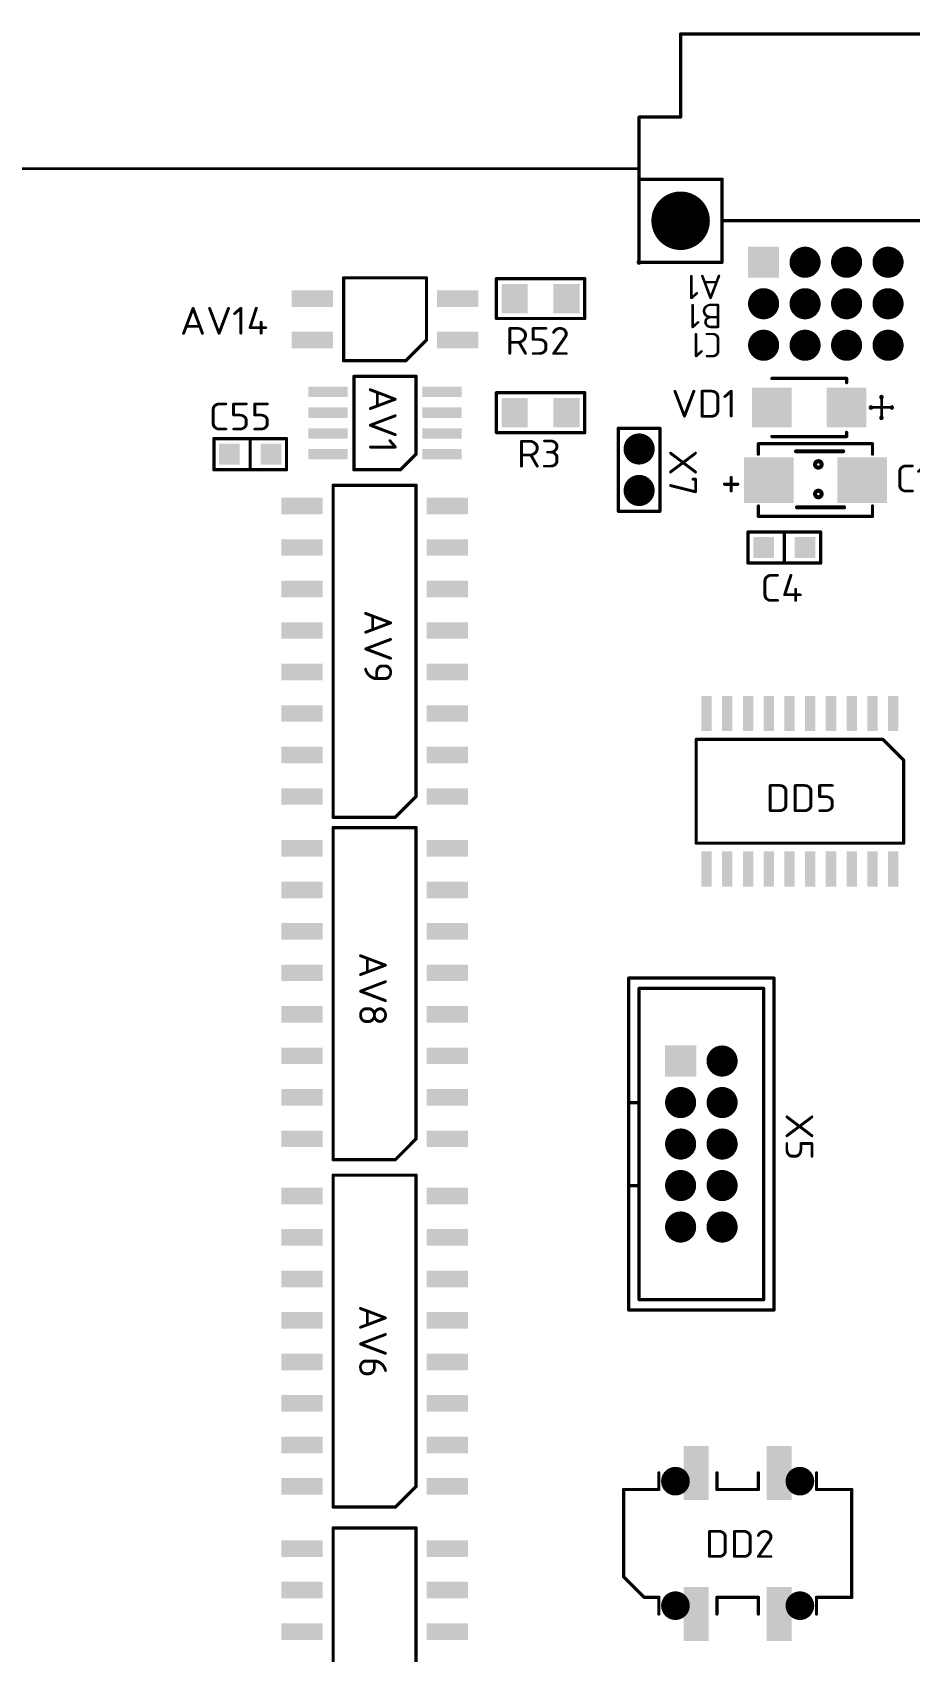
# Model space of a CAD drawing. Header units: millimetres. Extents: x -173 to 422, y 500 to 694.
# Drawn here: x -60 to -6.3, y 578.3 to 677.4 of the extents above; entities that cross this region are included whole.
import ezdxf

# ---------------------------------------------------------------- set-up
doc = ezdxf.new("R2010")
doc.units = ezdxf.units.MM
doc.layers.get('0').update_dxf_attribs({"color": 250})
for name, color, linetype, lineweight in [('BOARD', 7, 'Continuous', 35), ('TOP', 254, 'Continuous', 35), ('Доработки', 7, 'Continuous', 50)]:
    doc.layers.add(name, color=color, linetype=linetype, lineweight=lineweight)
doc.styles.get("Standard").update_dxf_attribs({"font": 'txt.shx'})

# ---------------------------------------------------------------- blocks, each defined once
blk = doc.blocks.new('UNIT_DISC')
at = {"linetype": 'Continuous', "const_width": 0.5}
blk.add_lwpolyline([(0.25, 0, 1), (-0.25, 0, 1)], format="xyb", close=True, dxfattribs=at)
blk = doc.blocks.new('SHAPE_EL_750_750_0_0_0_0')
at = {"xscale": 1.905, "yscale": 1.905, "zscale": 1.905}
blk.add_blockref('UNIT_DISC', (0, 0), dxfattribs=at)
blk = doc.blocks.new('SHAPE_SQ_960_960_0_0_0_0')
blk.add_solid([(-1.2192, -1.2192), (1.2192, -1.2192), (-1.2192, 1.2192), (1.2192, 1.2192)])
blk = doc.blocks.new('SHAPE_SQ_750_750_0_0_0_0')
blk.add_solid([(-0.9525, -0.9525), (0.9525, -0.9525), (-0.9525, 0.9525), (0.9525, 0.9525)])
blk = doc.blocks.new('SHAPE_SQ_1200_1100_0_0_0_0')
blk.add_solid([(-1.524, -1.397), (1.524, -1.397), (-1.524, 1.397), (1.524, 1.397)])
blk = doc.blocks.new('SHAPE_SQ_500_500_0_0_0_0')
blk.add_solid([(-0.635, -0.635), (0.635, -0.635), (-0.635, 0.635), (0.635, 0.635)])
blk = doc.blocks.new('SHAPE_SQ_708_629_0_0_0_0')
blk.add_solid([(-0.9, -0.8), (0.9, -0.8), (-0.9, 0.8), (0.9, 0.8)])
blk = doc.blocks.new('SHAPE_SQ_850_250_0_0_0_0')
blk.add_solid([(-1.0795, -0.3175), (1.0795, -0.3175), (-1.0795, 0.3175), (1.0795, 0.3175)])
blk = doc.blocks.new('SHAPE_EL_1409_1409_0_0_0_0')
at = {"xscale": 3.581, "yscale": 3.581, "zscale": 3.581}
blk.add_blockref('UNIT_DISC', (0, 0), dxfattribs=at)
blk = doc.blocks.new('SHAPE_SQ_1000_400_0_0_0_0')
blk.add_solid([(-1.27, -0.508), (1.27, -0.508), (-1.27, 0.508), (1.27, 0.508)])
blk = doc.blocks.new('SHAPE_SQ_950_250_0_0_0_0')
blk.add_solid([(-1.2065, -0.3175), (1.2065, -0.3175), (-1.2065, 0.3175), (1.2065, 0.3175)])
blk = doc.blocks.new('SHAPE_EL_690_690_0_0_0_0')
at = {"xscale": 1.7526, "yscale": 1.7526, "zscale": 1.7526}
blk.add_blockref('UNIT_DISC', (0, 0), dxfattribs=at)
blk = doc.blocks.new('SHAPE_SQ_1300_600_0_0_0_0')
blk.add_solid([(-1.651, -0.762), (1.651, -0.762), (-1.651, 0.762), (1.651, 0.762)])

msp = doc.modelspace()

# ---------------------------------------------------------------- linework, layer by layer
at = {"layer": 'BOARD', "linetype": 'Continuous'}
msp.add_line((-22.8838, 669.0518), (-62.2537, 669.0518), dxfattribs=at)
at = {"layer": 'TOP', "linetype": 'Continuous'}
for p, q in [((-7.4175, 654.4475), (-8.6875, 654.4475)), ((-8.0525, 655.0825), (-8.0525, 653.8125))]:
    msp.add_line(p, q, dxfattribs=at)
for points, const_width in [([(-20.3438, 672.2268), (-20.3438, 677.3068)], 0.2007), ([(-20.3438, 677.3068), (68.5562, 677.3068)], 0.2007), ([(-22.8838, 672.2268), (-20.3438, 672.2268)], 0.2007), ([(-22.8838, 663.3368), (-22.8838, 672.2268)], 0.2007), ([(-17.8037, 668.4168), (-22.8838, 668.4168)], 0.2007), ([(-17.8037, 665.8768), (-17.8037, 668.4168)], 0.2007), ([(-17.8037, 665.8768), (-17.8037, 663.3368)], 0.2007), ([(66.0163, 665.8768), (-17.8037, 665.8768)], 0.2007), ([(-17.8037, 663.3368), (-22.8838, 663.3368)], 0.2007), ([(-40.9812, 657.3043), (-40.9812, 662.3843)], 0.2007), ([(-40.9812, 662.3843), (-35.9012, 662.3843)], 0.2007), ([(-35.9012, 662.3843), (-35.9012, 658.5743)], 0.2007), ([(-31.6213, 659.8951), (-31.6213, 662.3335)], 0.2007), ([(-26.2111, 662.3335), (-31.6213, 662.3335)], 0.2007), ([(-26.2111, 659.8951), (-26.2111, 662.3335)], 0.2007), ([(-26.2111, 659.8951), (-31.6213, 659.8951)], 0.2007), ([(-35.9012, 658.5743), (-37.1712, 657.3043)], 0.2007), ([(-37.1712, 657.3043), (-40.9812, 657.3043)], 0.2007), ([(-40.3462, 656.3518), (-36.5362, 656.3518)], 0.2007), ([(-40.3462, 650.6368), (-40.3462, 656.3518)], 0.2007), ([(-36.5362, 656.3518), (-36.5362, 651.5893)], 0.2007), ([(-14.7557, 656.2248), (-10.1837, 656.2248)], 0.2007), ([(-10.1837, 655.9708), (-10.1837, 656.2248)], 0.2007), ([(-31.6213, 652.9101), (-31.6213, 655.3485)], 0.2007), ([(-26.2111, 655.3485), (-31.6213, 655.3485)], 0.2007), ([(-26.2111, 652.9101), (-26.2111, 655.3485)], 0.2007), ([(-24.1537, 653.1768), (-21.6137, 653.1768)], 0.2007), ([(-24.1537, 648.0968), (-24.1537, 653.1768)], 0.2007), ([(-21.6137, 653.1768), (-21.6137, 648.0968)], 0.2007), ([(-48.9187, 652.5418), (-44.4737, 652.5418)], 0.2007), ([(-48.9187, 652.5418), (-48.9187, 650.6368)], 0.2007), ([(-46.6962, 652.5418), (-46.6962, 650.6368)], 0.2007), ([(-44.4737, 652.5418), (-44.4737, 650.6368)], 0.2007), ([(-26.2111, 652.9101), (-31.6213, 652.9101)], 0.2007), ([(-15.5812, 652.2243), (-15.5812, 651.5893)], 0.2007), ([(-8.5962, 652.2243), (-15.5812, 652.2243)], 0.2007), ([(-14.7557, 652.6688), (-10.1837, 652.6688)], 0.2007), ([(-10.1837, 652.6688), (-10.1837, 652.9228)], 0.2007), ([(-8.5962, 652.2243), (-8.5962, 651.5893)], 0.2007), ([(-36.5362, 651.5893), (-37.4887, 650.6368)], 0.2007), ([(-13.2742, 651.7628), (-10.3942, 651.7628)], 0.25), ([(-48.9187, 650.6368), (-44.4737, 650.6368)], 0.2007), ([(-37.4887, 650.6368), (-40.3462, 650.6368)], 0.2007), ([(-17.2497, 650.1503), (-17.2497, 649.3503)], 0.2007), ([(-41.6162, 649.6843), (-36.5362, 649.6843)], 0.2007), ([(-41.6162, 629.3643), (-41.6162, 649.6843)], 0.2007), ([(-36.5362, 649.6843), (-36.5362, 630.6343)], 0.2007), ([(-17.6497, 649.7503), (-16.8497, 649.7503)], 0.2007), ([(-15.5812, 647.7793), (-15.5812, 648.4143)], 0.2007), ([(-13.2142, 648.3328), (-10.3342, 648.3328)], 0.25), ([(-8.5962, 648.4143), (-8.5962, 647.7793)], 0.2007), ([(-21.6137, 648.0968), (-24.1537, 648.0968)], 0.2007), ([(-8.5962, 647.7793), (-15.5812, 647.7793)], 0.2007), ([(-11.7712, 646.8268), (-16.2162, 646.8268)], 0.2007), ([(-16.2162, 644.9218), (-16.2162, 646.8268)], 0.2007), ([(-13.9937, 644.9218), (-13.9937, 646.8268)], 0.2007), ([(-11.7712, 644.9218), (-11.7712, 646.8268)], 0.2007), ([(-11.7712, 644.9218), (-16.2162, 644.9218)], 0.2007), ([(-19.3912, 627.7768), (-19.3912, 634.1268)], 0.2007), ([(-19.3912, 634.1268), (-7.9612, 634.1268)], 0.2007), ([(-7.9612, 634.1268), (-6.6912, 632.8568)], 0.2007), ([(-6.6912, 632.8568), (-6.6912, 627.7768)], 0.2007), ([(-36.5362, 630.6343), (-37.8062, 629.3643)], 0.2007), ([(-37.8062, 629.3643), (-41.6162, 629.3643)], 0.2007), ([(-41.6162, 628.7293), (-36.5362, 628.7293)], 0.2007), ([(-41.6162, 608.4093), (-41.6162, 628.7293)], 0.2007), ([(-36.5362, 628.7293), (-36.5362, 609.6793)], 0.2007), ([(-6.6912, 627.7768), (-19.3912, 627.7768)], 0.2007), ([(-23.5187, 619.5218), (-14.6287, 619.5218)], 0.2007), ([(-23.5187, 599.2018), (-23.5187, 619.5218)], 0.2007), ([(-14.6287, 619.5218), (-14.6287, 599.2018)], 0.2007), ([(-15.2637, 618.8868), (-22.8838, 618.8868)], 0.2007), ([(-22.8838, 618.8868), (-22.8838, 599.8368)], 0.2007), ([(-15.2637, 599.8368), (-15.2637, 618.8868)], 0.2007), ([(-22.8838, 611.9018), (-23.5187, 611.9018)], 0.2007), ([(-36.5362, 609.6793), (-37.8062, 608.4093)], 0.2007), ([(-37.8062, 608.4093), (-41.6162, 608.4093)], 0.2007), ([(-41.6162, 607.4568), (-36.5362, 607.4568)], 0.2007), ([(-41.6162, 587.1368), (-41.6162, 607.4568)], 0.2007), ([(-36.5362, 607.4568), (-36.5362, 588.4068)], 0.2007), ([(-22.8838, 606.8218), (-23.5187, 606.8218)], 0.2007), ([(-22.8838, 599.8368), (-15.2637, 599.8368)], 0.2007), ([(-14.6287, 599.2018), (-23.5187, 599.2018)], 0.2007), ([(-21.6772, 588.2163), (-21.6772, 589.2323)], 0.2007), ([(-18.1212, 588.2163), (-18.1212, 589.2323)], 0.2007), ([(-15.5812, 588.2163), (-15.5812, 589.2323)], 0.2007), ([(-12.0252, 588.2163), (-12.0252, 589.2323)], 0.2007), ([(-36.5362, 588.4068), (-37.8062, 587.1368)], 0.2007), ([(-23.8362, 588.2163), (-21.6772, 588.2163)], 0.2007), ([(-23.8362, 582.8823), (-23.8362, 588.2163)], 0.2007), ([(-18.1212, 588.2163), (-15.5812, 588.2163)], 0.2007), ([(-9.8662, 588.2163), (-12.0252, 588.2163)], 0.2007), ([(-9.8662, 588.2163), (-9.8662, 581.6123)], 0.2007), ([(-37.8062, 587.1368), (-41.6162, 587.1368)], 0.2007), ([(-22.5662, 581.6123), (-23.8362, 582.8823)], 0.2007), ([(-22.5662, 581.6123), (-21.6772, 581.6123)], 0.2007), ([(-21.6772, 581.6123), (-21.6772, 580.5963)], 0.2007), ([(-18.1212, 581.6123), (-18.1212, 580.5963)], 0.2007), ([(-18.1212, 581.6123), (-15.5812, 581.6123)], 0.2007), ([(-15.5812, 581.6123), (-15.5812, 580.5963)], 0.2007), ([(-9.8662, 581.6123), (-12.0252, 581.6123)], 0.2007), ([(-12.0252, 581.6123), (-12.0252, 580.5963)], 0.2007)]:
    msp.add_lwpolyline(points, dxfattribs=dict(at, const_width=const_width))
at = {"layer": 'TOP', "linetype": 'Continuous', "const_width": 0.25}
for points in [[(-12.1112, 650.9628, 1), (-11.7112, 650.9628, 1)], [(-12.1112, 649.1528, 1), (-11.7112, 649.1528, 1)]]:
    msp.add_lwpolyline(points, format="xyb", close=True, dxfattribs=at)
at = {"layer": 'TOP', "linetype": 'Continuous'}
for centre, radius, start, end in [((-22.8838, 663.3368), 0.0698, 90, 270), ((-22.8838, 663.3368), 0.0698, 270, 90), ((-8.6875, 654.4475), 0.0625, 90, 270), ((-8.6875, 654.4475), 0.0625, 270, 90), ((-8.0525, 655.0825), 0.0625, 90, 270), ((-8.0525, 655.0825), 0.0625, 270, 90), ((-7.4175, 654.4475), 0.0625, 90, 270), ((-7.4175, 654.4475), 0.0625, 270, 90), ((-8.0525, 653.8125), 0.0625, 90, 270), ((-8.0525, 653.8125), 0.0625, 270, 90)]:
    msp.add_arc(centre, radius, start, end, dxfattribs=at)
at = {"layer": 'Доработки', "linetype": 'Continuous', "const_width": 0.2007}
for points in [[(-41.6162, 585.8668), (-36.5362, 585.8668)], [(-41.6162, 565.5468), (-41.6162, 585.8668)], [(-36.5362, 585.8668), (-36.5362, 566.8168)]]:
    msp.add_lwpolyline(points, dxfattribs=at)

# ---------------------------------------------------------------- block references
at = {"layer": 'TOP', "rotation": 270.0000000000178}
for p, xscale, yscale, zscale in [((-20.3438, 677.3068), 0.20066, 0.20066, 0.20066), ((-20.3438, 677.3068), 0.20066, 0.20066, 0.20066), ((-22.8838, 672.2268), 0.20066, 0.20066, 0.20066), ((-22.8838, 672.2268), 0.20066, 0.20066, 0.20066), ((-20.3438, 672.2268), 0.20066, 0.20066, 0.20066), ((-20.3438, 672.2268), 0.20066, 0.20066, 0.20066), ((-22.8838, 668.4168), 0.20066, 0.20066, 0.20066), ((-17.8037, 668.4168), 0.20066, 0.20066, 0.20066), ((-17.8037, 668.4168), 0.20066, 0.20066, 0.20066), ((-17.8037, 665.8768), 0.20066, 0.20066, 0.20066), ((-17.8037, 665.8768), 0.20066, 0.20066, 0.20066), ((-17.8037, 665.8768), 0.20066, 0.20066, 0.20066), ((-22.8838, 663.3368), 0.20066, 0.20066, 0.20066), ((-22.8838, 663.3368), 0.20066, 0.20066, 0.20066), ((-17.8037, 663.3368), 0.20066, 0.20066, 0.20066), ((-17.8037, 663.3368), 0.20066, 0.20066, 0.20066), ((-40.9812, 662.3843), 0.20066, 0.20066, 0.20066), ((-40.9812, 662.3843), 0.20066, 0.20066, 0.20066), ((-35.9012, 662.3843), 0.20066, 0.20066, 0.20066), ((-35.9012, 662.3843), 0.20066, 0.20066, 0.20066), ((-31.6213, 662.3335), 0.20066, 0.20066, 0.20066), ((-31.6213, 662.3335), 0.20066, 0.20066, 0.20066), ((-26.2111, 662.3335), 0.20066, 0.20066, 0.20066), ((-26.2111, 662.3335), 0.20066, 0.20066, 0.20066), ((-31.6213, 659.8951), 0.20066, 0.20066, 0.20066), ((-31.6213, 659.8951), 0.20066, 0.20066, 0.20066), ((-26.2111, 659.8951), 0.20066, 0.20066, 0.20066), ((-26.2111, 659.8951), 0.20066, 0.20066, 0.20066), ((-35.9012, 658.5743), 0.20066, 0.20066, 0.20066), ((-35.9012, 658.5743), 0.20066, 0.20066, 0.20066), ((-40.9812, 657.3043), 0.20066, 0.20066, 0.20066), ((-40.9812, 657.3043), 0.20066, 0.20066, 0.20066), ((-37.1712, 657.3043), 0.20066, 0.20066, 0.20066), ((-37.1712, 657.3043), 0.20066, 0.20066, 0.20066), ((-40.3462, 656.3518), 0.20066, 0.20066, 0.20066), ((-40.3462, 656.3518), 0.20066, 0.20066, 0.20066), ((-36.5362, 656.3518), 0.20066, 0.20066, 0.20066), ((-36.5362, 656.3518), 0.20066, 0.20066, 0.20066), ((-14.7557, 656.2248), 0.20066, 0.20066, 0.20066), ((-10.1837, 656.2248), 0.20066, 0.20066, 0.20066), ((-10.1837, 656.2248), 0.20066, 0.20066, 0.20066), ((-31.6213, 655.3485), 0.20066, 0.20066, 0.20066), ((-31.6213, 655.3485), 0.20066, 0.20066, 0.20066), ((-26.2111, 655.3485), 0.20066, 0.20066, 0.20066), ((-26.2111, 655.3485), 0.20066, 0.20066, 0.20066), ((-10.1837, 655.9708), 0.20066, 0.20066, 0.20066), ((-24.1537, 653.1768), 0.20066, 0.20066, 0.20066), ((-24.1537, 653.1768), 0.20066, 0.20066, 0.20066), ((-21.6137, 653.1768), 0.20066, 0.20066, 0.20066), ((-21.6137, 653.1768), 0.20066, 0.20066, 0.20066), ((-48.9187, 652.5418), 0.20066, 0.20066, 0.20066), ((-48.9187, 652.5418), 0.20066, 0.20066, 0.20066), ((-46.6962, 652.5418), 0.20066, 0.20066, 0.20066), ((-44.4737, 652.5418), 0.20066, 0.20066, 0.20066), ((-44.4737, 652.5418), 0.20066, 0.20066, 0.20066), ((-31.6213, 652.9101), 0.20066, 0.20066, 0.20066), ((-31.6213, 652.9101), 0.20066, 0.20066, 0.20066), ((-26.2111, 652.9101), 0.20066, 0.20066, 0.20066), ((-26.2111, 652.9101), 0.20066, 0.20066, 0.20066), ((-15.5812, 652.2243), 0.20066, 0.20066, 0.20066), ((-15.5812, 652.2243), 0.20066, 0.20066, 0.20066), ((-14.7557, 652.6688), 0.20066, 0.20066, 0.20066), ((-10.1837, 652.9228), 0.20066, 0.20066, 0.20066), ((-10.1837, 652.6688), 0.20066, 0.20066, 0.20066), ((-10.1837, 652.6688), 0.20066, 0.20066, 0.20066), ((-8.5962, 652.2243), 0.20066, 0.20066, 0.20066), ((-8.5962, 652.2243), 0.20066, 0.20066, 0.20066), ((-36.5362, 651.5893), 0.20066, 0.20066, 0.20066), ((-36.5362, 651.5893), 0.20066, 0.20066, 0.20066), ((-15.5812, 651.5893), 0.20066, 0.20066, 0.20066), ((-13.2742, 651.7628), 0.25, 0.25, 0.25), ((-10.3942, 651.7628), 0.25, 0.25, 0.25), ((-8.5962, 651.5893), 0.20066, 0.20066, 0.20066), ((-48.9187, 650.6368), 0.20066, 0.20066, 0.20066), ((-48.9187, 650.6368), 0.20066, 0.20066, 0.20066), ((-46.6962, 650.6368), 0.20066, 0.20066, 0.20066), ((-44.4737, 650.6368), 0.20066, 0.20066, 0.20066), ((-44.4737, 650.6368), 0.20066, 0.20066, 0.20066), ((-40.3462, 650.6368), 0.20066, 0.20066, 0.20066), ((-40.3462, 650.6368), 0.20066, 0.20066, 0.20066), ((-37.4887, 650.6368), 0.20066, 0.20066, 0.20066), ((-37.4887, 650.6368), 0.20066, 0.20066, 0.20066), ((-17.2497, 650.1503), 0.20066, 0.20066, 0.20066), ((-41.6162, 649.6843), 0.20066, 0.20066, 0.20066), ((-41.6162, 649.6843), 0.20066, 0.20066, 0.20066), ((-36.5362, 649.6843), 0.20066, 0.20066, 0.20066), ((-36.5362, 649.6843), 0.20066, 0.20066, 0.20066), ((-17.6497, 649.7503), 0.20066, 0.20066, 0.20066), ((-17.2497, 649.3503), 0.20066, 0.20066, 0.20066), ((-16.8497, 649.7503), 0.20066, 0.20066, 0.20066), ((-15.5812, 648.4143), 0.20066, 0.20066, 0.20066), ((-13.2142, 648.3328), 0.25, 0.25, 0.25), ((-10.3342, 648.3328), 0.25, 0.25, 0.25), ((-8.5962, 648.4143), 0.20066, 0.20066, 0.20066), ((-24.1537, 648.0968), 0.20066, 0.20066, 0.20066), ((-24.1537, 648.0968), 0.20066, 0.20066, 0.20066), ((-21.6137, 648.0968), 0.20066, 0.20066, 0.20066), ((-21.6137, 648.0968), 0.20066, 0.20066, 0.20066), ((-15.5812, 647.7793), 0.20066, 0.20066, 0.20066), ((-15.5812, 647.7793), 0.20066, 0.20066, 0.20066), ((-8.5962, 647.7793), 0.20066, 0.20066, 0.20066), ((-8.5962, 647.7793), 0.20066, 0.20066, 0.20066), ((-16.2162, 646.8268), 0.20066, 0.20066, 0.20066), ((-16.2162, 646.8268), 0.20066, 0.20066, 0.20066), ((-13.9937, 646.8268), 0.20066, 0.20066, 0.20066), ((-11.7712, 646.8268), 0.20066, 0.20066, 0.20066), ((-11.7712, 646.8268), 0.20066, 0.20066, 0.20066), ((-16.2162, 644.9218), 0.20066, 0.20066, 0.20066), ((-16.2162, 644.9218), 0.20066, 0.20066, 0.20066), ((-13.9937, 644.9218), 0.20066, 0.20066, 0.20066), ((-11.7712, 644.9218), 0.20066, 0.20066, 0.20066), ((-11.7712, 644.9218), 0.20066, 0.20066, 0.20066), ((-19.3912, 634.1268), 0.20066, 0.20066, 0.20066), ((-19.3912, 634.1268), 0.20066, 0.20066, 0.20066), ((-7.9612, 634.1268), 0.20066, 0.20066, 0.20066), ((-7.9612, 634.1268), 0.20066, 0.20066, 0.20066), ((-6.6912, 632.8568), 0.20066, 0.20066, 0.20066), ((-6.6912, 632.8568), 0.20066, 0.20066, 0.20066), ((-36.5362, 630.6343), 0.20066, 0.20066, 0.20066), ((-36.5362, 630.6343), 0.20066, 0.20066, 0.20066), ((-41.6162, 629.3643), 0.20066, 0.20066, 0.20066), ((-41.6162, 629.3643), 0.20066, 0.20066, 0.20066), ((-37.8062, 629.3643), 0.20066, 0.20066, 0.20066), ((-37.8062, 629.3643), 0.20066, 0.20066, 0.20066), ((-41.6162, 628.7293), 0.20066, 0.20066, 0.20066), ((-41.6162, 628.7293), 0.20066, 0.20066, 0.20066), ((-36.5362, 628.7293), 0.20066, 0.20066, 0.20066), ((-36.5362, 628.7293), 0.20066, 0.20066, 0.20066), ((-19.3912, 627.7768), 0.20066, 0.20066, 0.20066), ((-19.3912, 627.7768), 0.20066, 0.20066, 0.20066), ((-6.6912, 627.7768), 0.20066, 0.20066, 0.20066), ((-6.6912, 627.7768), 0.20066, 0.20066, 0.20066), ((-23.5187, 619.5218), 0.20066, 0.20066, 0.20066), ((-23.5187, 619.5218), 0.20066, 0.20066, 0.20066), ((-14.6287, 619.5218), 0.20066, 0.20066, 0.20066), ((-14.6287, 619.5218), 0.20066, 0.20066, 0.20066), ((-22.8838, 618.8868), 0.20066, 0.20066, 0.20066), ((-22.8838, 618.8868), 0.20066, 0.20066, 0.20066), ((-15.2637, 618.8868), 0.20066, 0.20066, 0.20066), ((-15.2637, 618.8868), 0.20066, 0.20066, 0.20066), ((-23.5187, 611.9018), 0.20066, 0.20066, 0.20066), ((-22.8838, 611.9018), 0.20066, 0.20066, 0.20066), ((-36.5362, 609.6793), 0.20066, 0.20066, 0.20066), ((-36.5362, 609.6793), 0.20066, 0.20066, 0.20066), ((-41.6162, 608.4093), 0.20066, 0.20066, 0.20066), ((-41.6162, 608.4093), 0.20066, 0.20066, 0.20066), ((-37.8062, 608.4093), 0.20066, 0.20066, 0.20066), ((-37.8062, 608.4093), 0.20066, 0.20066, 0.20066), ((-41.6162, 607.4568), 0.20066, 0.20066, 0.20066), ((-41.6162, 607.4568), 0.20066, 0.20066, 0.20066), ((-36.5362, 607.4568), 0.20066, 0.20066, 0.20066), ((-36.5362, 607.4568), 0.20066, 0.20066, 0.20066), ((-23.5187, 606.8218), 0.20066, 0.20066, 0.20066), ((-22.8838, 606.8218), 0.20066, 0.20066, 0.20066), ((-22.8838, 599.8368), 0.20066, 0.20066, 0.20066), ((-22.8838, 599.8368), 0.20066, 0.20066, 0.20066), ((-15.2637, 599.8368), 0.20066, 0.20066, 0.20066), ((-15.2637, 599.8368), 0.20066, 0.20066, 0.20066), ((-23.5187, 599.2018), 0.20066, 0.20066, 0.20066), ((-23.5187, 599.2018), 0.20066, 0.20066, 0.20066), ((-14.6287, 599.2018), 0.20066, 0.20066, 0.20066), ((-14.6287, 599.2018), 0.20066, 0.20066, 0.20066), ((-21.6772, 589.2323), 0.20066, 0.20066, 0.20066), ((-18.1212, 589.2323), 0.20066, 0.20066, 0.20066), ((-15.5812, 589.2323), 0.20066, 0.20066, 0.20066), ((-12.0252, 589.2323), 0.20066, 0.20066, 0.20066), ((-36.5362, 588.4068), 0.20066, 0.20066, 0.20066), ((-36.5362, 588.4068), 0.20066, 0.20066, 0.20066), ((-23.8362, 588.2163), 0.20066, 0.20066, 0.20066), ((-23.8362, 588.2163), 0.20066, 0.20066, 0.20066), ((-21.6772, 588.2163), 0.20066, 0.20066, 0.20066), ((-21.6772, 588.2163), 0.20066, 0.20066, 0.20066), ((-18.1212, 588.2163), 0.20066, 0.20066, 0.20066), ((-18.1212, 588.2163), 0.20066, 0.20066, 0.20066), ((-15.5812, 588.2163), 0.20066, 0.20066, 0.20066), ((-15.5812, 588.2163), 0.20066, 0.20066, 0.20066), ((-12.0252, 588.2163), 0.20066, 0.20066, 0.20066), ((-12.0252, 588.2163), 0.20066, 0.20066, 0.20066), ((-9.8662, 588.2163), 0.20066, 0.20066, 0.20066), ((-9.8662, 588.2163), 0.20066, 0.20066, 0.20066), ((-41.6162, 587.1368), 0.20066, 0.20066, 0.20066), ((-41.6162, 587.1368), 0.20066, 0.20066, 0.20066), ((-37.8062, 587.1368), 0.20066, 0.20066, 0.20066), ((-37.8062, 587.1368), 0.20066, 0.20066, 0.20066), ((-23.8362, 582.8823), 0.20066, 0.20066, 0.20066), ((-23.8362, 582.8823), 0.20066, 0.20066, 0.20066), ((-22.5662, 581.6123), 0.20066, 0.20066, 0.20066), ((-22.5662, 581.6123), 0.20066, 0.20066, 0.20066), ((-21.6772, 581.6123), 0.20066, 0.20066, 0.20066), ((-21.6772, 581.6123), 0.20066, 0.20066, 0.20066), ((-18.1212, 581.6123), 0.20066, 0.20066, 0.20066), ((-18.1212, 581.6123), 0.20066, 0.20066, 0.20066), ((-15.5812, 581.6123), 0.20066, 0.20066, 0.20066), ((-15.5812, 581.6123), 0.20066, 0.20066, 0.20066), ((-12.0252, 581.6123), 0.20066, 0.20066, 0.20066), ((-12.0252, 581.6123), 0.20066, 0.20066, 0.20066), ((-9.8662, 581.6123), 0.20066, 0.20066, 0.20066), ((-9.8662, 581.6123), 0.20066, 0.20066, 0.20066), ((-21.6772, 580.5963), 0.20066, 0.20066, 0.20066), ((-18.1212, 580.5963), 0.20066, 0.20066, 0.20066), ((-15.5812, 580.5963), 0.20066, 0.20066, 0.20066), ((-12.0252, 580.5963), 0.20066, 0.20066, 0.20066)]:
    msp.add_blockref('UNIT_DISC', p, dxfattribs=dict(at, xscale=xscale, yscale=yscale, zscale=zscale))
at = {"layer": 'TOP'}
for name, p, rotation in [('SHAPE_EL_1409_1409_0_0_0_0', (-20.3438, 665.8768), 180.0000000000177), ('SHAPE_SQ_750_750_0_0_0_0', (-15.2637, 663.3368), 180.0000000000177), ('SHAPE_EL_750_750_0_0_0_0', (-12.7237, 663.3368), 180.0000000000177), ('SHAPE_EL_750_750_0_0_0_0', (-10.1837, 663.3368), 180.0000000000177), ('SHAPE_EL_750_750_0_0_0_0', (-7.6437, 663.3368), 180.0000000000177), ('SHAPE_SQ_1000_400_0_0_0_0', (-42.8862, 661.1143), 180.0000000000177), ('SHAPE_SQ_1000_400_0_0_0_0', (-33.9962, 661.1143), 180.0000000000177), ('SHAPE_SQ_708_629_0_0_0_0', (-30.5037, 661.1143), 270.0000000000178), ('SHAPE_SQ_708_629_0_0_0_0', (-27.3287, 661.1143), 270.0000000000178), ('SHAPE_EL_750_750_0_0_0_0', (-15.2637, 660.7968), 180.0000000000177), ('SHAPE_EL_750_750_0_0_0_0', (-12.7237, 660.7968), 180.0000000000177), ('SHAPE_EL_750_750_0_0_0_0', (-10.1837, 660.7968), 180.0000000000177), ('SHAPE_EL_750_750_0_0_0_0', (-7.6437, 660.7968), 180.0000000000177), ('SHAPE_EL_750_750_0_0_0_0', (-15.2637, 658.2568), 180.0000000000177), ('SHAPE_EL_750_750_0_0_0_0', (-12.7237, 658.2568), 180.0000000000177), ('SHAPE_EL_750_750_0_0_0_0', (-10.1837, 658.2568), 180.0000000000177), ('SHAPE_EL_750_750_0_0_0_0', (-7.6437, 658.2568), 180.0000000000177), ('SHAPE_SQ_1000_400_0_0_0_0', (-42.8862, 658.5743), 180.0000000000177), ('SHAPE_SQ_1000_400_0_0_0_0', (-33.9962, 658.5743), 180.0000000000177), ('SHAPE_SQ_950_250_0_0_0_0', (-41.9337, 655.3993), 180.0000000000177), ('SHAPE_SQ_950_250_0_0_0_0', (-34.9487, 655.3993), 180.0000000000177), ('SHAPE_SQ_960_960_0_0_0_0', (-14.7557, 654.4468), 180.0000000000177), ('SHAPE_SQ_960_960_0_0_0_0', (-10.1837, 654.4468), 180.0000000000177), ('SHAPE_SQ_950_250_0_0_0_0', (-41.9337, 654.1293), 180.0000000000177), ('SHAPE_SQ_950_250_0_0_0_0', (-34.9487, 654.1293), 180.0000000000177), ('SHAPE_SQ_708_629_0_0_0_0', (-30.5037, 654.1293), 270.0000000000178), ('SHAPE_SQ_708_629_0_0_0_0', (-27.3287, 654.1293), 270.0000000000178), ('SHAPE_SQ_950_250_0_0_0_0', (-41.9337, 652.8593), 180.0000000000177), ('SHAPE_SQ_950_250_0_0_0_0', (-34.9487, 652.8593), 180.0000000000177), ('SHAPE_SQ_500_500_0_0_0_0', (-47.9662, 651.5893), 270.0000000000178), ('SHAPE_SQ_500_500_0_0_0_0', (-45.4262, 651.5893), 270.0000000000178), ('SHAPE_EL_750_750_0_0_0_0', (-22.8838, 651.9068), 270.0000000000178), ('SHAPE_SQ_950_250_0_0_0_0', (-41.9337, 651.5893), 180.0000000000177), ('SHAPE_SQ_950_250_0_0_0_0', (-34.9487, 651.5893), 180.0000000000177), ('SHAPE_EL_750_750_0_0_0_0', (-22.8838, 649.3668), 270.0000000000178), ('SHAPE_SQ_1000_400_0_0_0_0', (-43.5212, 648.4143), 180.0000000000177), ('SHAPE_SQ_1000_400_0_0_0_0', (-34.6312, 648.4143), 180.0000000000177), ('SHAPE_SQ_1000_400_0_0_0_0', (-43.5212, 645.8743), 180.0000000000177), ('SHAPE_SQ_1000_400_0_0_0_0', (-34.6312, 645.8743), 180.0000000000177), ('SHAPE_SQ_500_500_0_0_0_0', (-15.2637, 645.8743), 90.0000000000178), ('SHAPE_SQ_500_500_0_0_0_0', (-12.7237, 645.8743), 90.0000000000178), ('SHAPE_SQ_1000_400_0_0_0_0', (-43.5212, 643.3343), 180.0000000000177), ('SHAPE_SQ_1000_400_0_0_0_0', (-34.6312, 643.3343), 180.0000000000177), ('SHAPE_SQ_1000_400_0_0_0_0', (-43.5212, 640.7943), 180.0000000000177), ('SHAPE_SQ_1000_400_0_0_0_0', (-34.6312, 640.7943), 180.0000000000177), ('SHAPE_SQ_1000_400_0_0_0_0', (-43.5212, 638.2543), 180.0000000000177), ('SHAPE_SQ_1000_400_0_0_0_0', (-34.6312, 638.2543), 180.0000000000177), ('SHAPE_SQ_850_250_0_0_0_0', (-18.7562, 635.7143), 270.0000000000178), ('SHAPE_SQ_850_250_0_0_0_0', (-17.4862, 635.7143), 270.0000000000178), ('SHAPE_SQ_850_250_0_0_0_0', (-16.2162, 635.7143), 270.0000000000178), ('SHAPE_SQ_850_250_0_0_0_0', (-14.9462, 635.7143), 270.0000000000178), ('SHAPE_SQ_850_250_0_0_0_0', (-13.6762, 635.7143), 270.0000000000178), ('SHAPE_SQ_850_250_0_0_0_0', (-12.4062, 635.7143), 270.0000000000178), ('SHAPE_SQ_850_250_0_0_0_0', (-11.1362, 635.7143), 270.0000000000178), ('SHAPE_SQ_850_250_0_0_0_0', (-9.8662, 635.7143), 270.0000000000178), ('SHAPE_SQ_850_250_0_0_0_0', (-8.5962, 635.7143), 270.0000000000178), ('SHAPE_SQ_850_250_0_0_0_0', (-7.3262, 635.7143), 270.0000000000178), ('SHAPE_SQ_1000_400_0_0_0_0', (-43.5212, 635.7143), 180.0000000000177), ('SHAPE_SQ_1000_400_0_0_0_0', (-34.6312, 635.7143), 180.0000000000177), ('SHAPE_SQ_1000_400_0_0_0_0', (-43.5212, 633.1743), 180.0000000000177), ('SHAPE_SQ_1000_400_0_0_0_0', (-34.6312, 633.1743), 180.0000000000177), ('SHAPE_SQ_1000_400_0_0_0_0', (-43.5212, 630.6343), 180.0000000000177), ('SHAPE_SQ_1000_400_0_0_0_0', (-34.6312, 630.6343), 180.0000000000177), ('SHAPE_SQ_1000_400_0_0_0_0', (-43.5212, 627.4593), 180.0000000000177), ('SHAPE_SQ_1000_400_0_0_0_0', (-34.6312, 627.4593), 180.0000000000177), ('SHAPE_SQ_850_250_0_0_0_0', (-18.7562, 626.1893), 270.0000000000178), ('SHAPE_SQ_850_250_0_0_0_0', (-17.4862, 626.1893), 270.0000000000178), ('SHAPE_SQ_850_250_0_0_0_0', (-16.2162, 626.1893), 270.0000000000178), ('SHAPE_SQ_850_250_0_0_0_0', (-14.9462, 626.1893), 270.0000000000178), ('SHAPE_SQ_850_250_0_0_0_0', (-13.6762, 626.1893), 270.0000000000178), ('SHAPE_SQ_850_250_0_0_0_0', (-12.4062, 626.1893), 270.0000000000178), ('SHAPE_SQ_850_250_0_0_0_0', (-11.1362, 626.1893), 270.0000000000178), ('SHAPE_SQ_850_250_0_0_0_0', (-9.8662, 626.1893), 270.0000000000178), ('SHAPE_SQ_850_250_0_0_0_0', (-8.5962, 626.1893), 270.0000000000178), ('SHAPE_SQ_850_250_0_0_0_0', (-7.3262, 626.1893), 270.0000000000178), ('SHAPE_SQ_1000_400_0_0_0_0', (-43.5212, 624.9193), 180.0000000000177), ('SHAPE_SQ_1000_400_0_0_0_0', (-34.6312, 624.9193), 180.0000000000177), ('SHAPE_SQ_1000_400_0_0_0_0', (-43.5212, 622.3793), 180.0000000000177), ('SHAPE_SQ_1000_400_0_0_0_0', (-34.6312, 622.3793), 180.0000000000177), ('SHAPE_SQ_1000_400_0_0_0_0', (-43.5212, 619.8393), 180.0000000000177), ('SHAPE_SQ_1000_400_0_0_0_0', (-34.6312, 619.8393), 180.0000000000177), ('SHAPE_SQ_1000_400_0_0_0_0', (-43.5212, 617.2993), 180.0000000000177), ('SHAPE_SQ_1000_400_0_0_0_0', (-34.6312, 617.2993), 180.0000000000177), ('SHAPE_SQ_1000_400_0_0_0_0', (-43.5212, 614.7593), 180.0000000000177), ('SHAPE_SQ_1000_400_0_0_0_0', (-34.6312, 614.7593), 180.0000000000177), ('SHAPE_SQ_750_750_0_0_0_0', (-20.3438, 614.4418), 270.0000000000178), ('SHAPE_EL_750_750_0_0_0_0', (-17.8037, 614.4418), 270.0000000000178), ('SHAPE_SQ_1000_400_0_0_0_0', (-43.5212, 612.2193), 180.0000000000177), ('SHAPE_SQ_1000_400_0_0_0_0', (-34.6312, 612.2193), 180.0000000000177), ('SHAPE_EL_750_750_0_0_0_0', (-20.3438, 611.9018), 270.0000000000178), ('SHAPE_EL_750_750_0_0_0_0', (-17.8037, 611.9018), 270.0000000000178), ('SHAPE_SQ_1000_400_0_0_0_0', (-43.5212, 609.6793), 180.0000000000177), ('SHAPE_SQ_1000_400_0_0_0_0', (-34.6312, 609.6793), 180.0000000000177), ('SHAPE_EL_750_750_0_0_0_0', (-20.3438, 609.3618), 270.0000000000178), ('SHAPE_EL_750_750_0_0_0_0', (-17.8037, 609.3618), 270.0000000000178), ('SHAPE_EL_750_750_0_0_0_0', (-20.3438, 606.8218), 270.0000000000178), ('SHAPE_EL_750_750_0_0_0_0', (-17.8037, 606.8218), 270.0000000000178), ('SHAPE_SQ_1000_400_0_0_0_0', (-43.5212, 606.1868), 180.0000000000177), ('SHAPE_SQ_1000_400_0_0_0_0', (-34.6312, 606.1868), 180.0000000000177), ('SHAPE_EL_750_750_0_0_0_0', (-20.3438, 604.2818), 270.0000000000178), ('SHAPE_EL_750_750_0_0_0_0', (-17.8037, 604.2818), 270.0000000000178), ('SHAPE_SQ_1000_400_0_0_0_0', (-43.5212, 603.6468), 180.0000000000177), ('SHAPE_SQ_1000_400_0_0_0_0', (-34.6312, 603.6468), 180.0000000000177), ('SHAPE_SQ_1000_400_0_0_0_0', (-43.5212, 601.1068), 180.0000000000177), ('SHAPE_SQ_1000_400_0_0_0_0', (-34.6312, 601.1068), 180.0000000000177), ('SHAPE_SQ_1000_400_0_0_0_0', (-43.5212, 598.5668), 180.0000000000177), ('SHAPE_SQ_1000_400_0_0_0_0', (-34.6312, 598.5668), 180.0000000000177), ('SHAPE_SQ_1000_400_0_0_0_0', (-43.5212, 596.0268), 180.0000000000177), ('SHAPE_SQ_1000_400_0_0_0_0', (-34.6312, 596.0268), 180.0000000000177), ('SHAPE_SQ_1000_400_0_0_0_0', (-43.5212, 593.4868), 180.0000000000177), ('SHAPE_SQ_1000_400_0_0_0_0', (-34.6312, 593.4868), 180.0000000000177), ('SHAPE_SQ_1000_400_0_0_0_0', (-43.5212, 590.9468), 180.0000000000177), ('SHAPE_SQ_1000_400_0_0_0_0', (-34.6312, 590.9468), 180.0000000000177), ('SHAPE_SQ_1300_600_0_0_0_0', (-19.3912, 589.2323), 90.0000000000178), ('SHAPE_SQ_1300_600_0_0_0_0', (-14.3112, 589.2323), 90.0000000000178), ('SHAPE_SQ_1000_400_0_0_0_0', (-43.5212, 588.4068), 180.0000000000177), ('SHAPE_SQ_1000_400_0_0_0_0', (-34.6312, 588.4068), 180.0000000000177), ('SHAPE_EL_690_690_0_0_0_0', (-20.6612, 588.7243), 90.0000000000178), ('SHAPE_EL_690_690_0_0_0_0', (-13.0412, 588.7243), 90.0000000000178), ('SHAPE_EL_690_690_0_0_0_0', (-20.6612, 581.1043), 90.0000000000178), ('SHAPE_SQ_1300_600_0_0_0_0', (-19.3912, 580.5963), 90.0000000000178), ('SHAPE_SQ_1300_600_0_0_0_0', (-14.3112, 580.5963), 90.0000000000178), ('SHAPE_EL_690_690_0_0_0_0', (-13.0412, 581.1043), 90.0000000000178)]:
    msp.add_blockref(name, p, dxfattribs=dict(at, rotation=rotation))
for p in [(-14.9462, 650.0018), (-9.2312, 650.0018)]:
    msp.add_blockref('SHAPE_SQ_1200_1100_0_0_0_0', p, dxfattribs=at)
at = {"layer": 'Доработки', "xscale": 0.20066, "yscale": 0.20066, "zscale": 0.20066, "rotation": 270.0000000000178}
for p in [(-41.6162, 585.8668), (-41.6162, 585.8668), (-36.5362, 585.8668), (-36.5362, 585.8668)]:
    msp.add_blockref('UNIT_DISC', p, dxfattribs=at)
at = {"layer": 'Доработки', "rotation": 180.0000000000177}
for p in [(-43.5212, 584.5968), (-34.6312, 584.5968), (-43.5212, 582.0568), (-34.6312, 582.0568), (-43.5212, 579.5168), (-34.6312, 579.5168)]:
    msp.add_blockref('SHAPE_SQ_1000_400_0_0_0_0', p, dxfattribs=at)

# ---------------------------------------------------------------- texts
at = {"layer": 'TOP'}
for s, height, rotation, p in [('A1', 1.5, 180, (-17.8037, 662.5748)), ('B1', 1.5, 180, (-17.8037, 660.7968)), ('C1', 1.5, 180, (-17.8037, 659.0188)), ('AV1', 1.7, 270, (-39.4283, 655.7542)), ('X7', 1.7, 270, (-21.0448, 651.8722)), ('AV9', 1.7, 270, (-39.7112, 642.0643)), ('AV8', 1.7, 270, (-40.0287, 621.1093)), ('X5', 1.7, 270, (-13.9183, 611.2437)), ('AV6', 1.7, 270, (-40.0287, 599.5193))]:
    msp.add_text(s, height=height, rotation=rotation, dxfattribs=at).set_placement(p)
for s, p in [('AV14', (-50.9945, 658.9016)), ('R52', (-31.0876, 657.6729)), ('VD1', (-20.9095, 653.8281)), ('C55', (-49.2392, 653.0455)), ('R3', (-30.3678, 650.7698)), ('C1', (-7.2044, 649.25)), ('C4', (-15.461, 642.5523)), ('DD5', (-15.1403, 629.69)), ('DD2', (-18.8565, 584.0342))]:
    msp.add_text(s, height=1.7, dxfattribs=at).set_placement(p)

doc.saveas('drawing.dxf')
